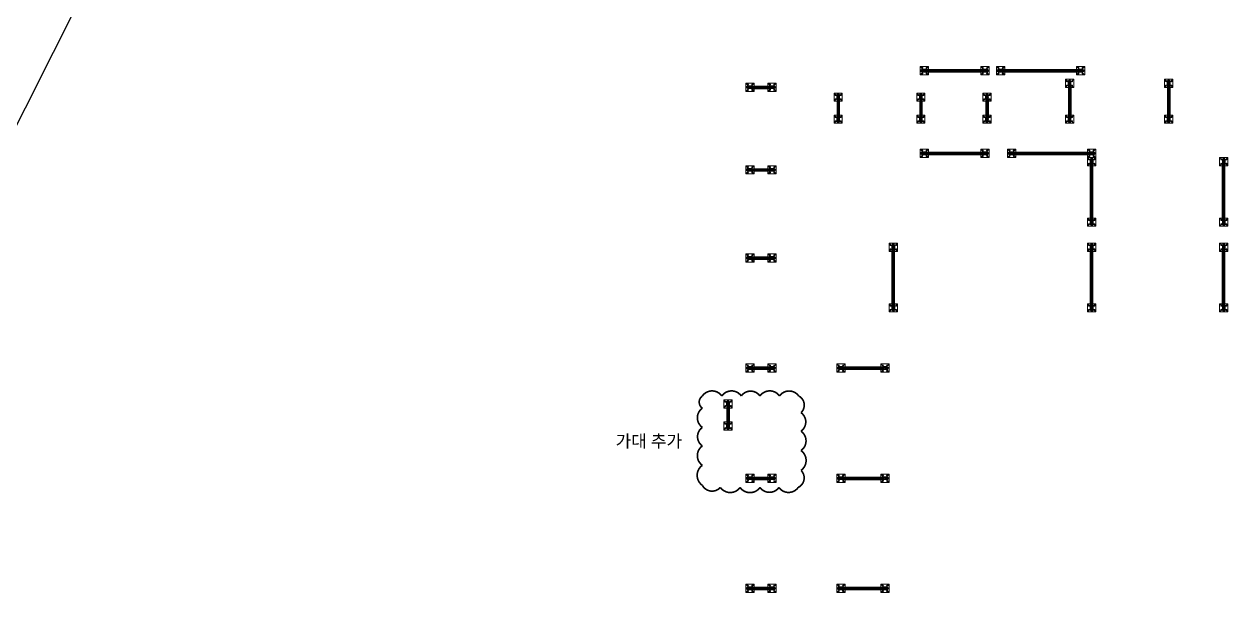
# Model space of a CAD drawing. Header units: millimetres. Extents: x 61566 to 504600, y -69328 to 118800.
# Drawn here: x 365121 to 386975, y 47401 to 58147 of the extents above; entities that cross this region are included whole.
import ezdxf
from ezdxf.enums import TextEntityAlignment as Align

# ---------------------------------------------------------------- set-up
doc = ezdxf.new("R2010")
doc.units = ezdxf.units.MM
doc.header["$LTSCALE"] = 200
doc.linetypes.add('CENTER2', pattern=[1.125, 0.75, -0.125, 0.125, -0.125])
doc.linetypes.add('phl_thick', pattern=[0])
doc.layers.get('DEFPOINTS').update_dxf_attribs({"color": 137})
doc.layers.add('@@P3_P4 환상망 SUPPORT', color=4, linetype='Continuous')
doc.styles.add('SUNJIN', font='malgun.ttf')

# ---------------------------------------------------------------- blocks, each defined once
blk = doc.blocks.new('A$Cd080613a')
at = {"layer": '@@P3_P4 환상망 SUPPORT', "color": 2, "linetype": 'phl_thick'}
for p, q in [((-20, 4.434), (-18.540497, 4.434)), ((-20, 1.034), (-20, 4.434)), ((-20, 1.034), (-18.540497, 1.034)), ((-18.540497, 4.434), (-11.18034, 4.434)), ((-18.540497, 1.034), (-18.540497, 4.434)), ((-18.540497, 1.034), (-11.18034, 1.034)), ((-13.5, 0), (-13.5, 1.034)), ((-13.5, 0), (-8, 0)), ((-11.18034, 4.434), (-10.999621, 4.526016)), ((-11.18034, 1.034), (-11.18034, 4.434)), ((-11.18034, 1.034), (-8.008727, 1.034)), ((-10.999621, 4.526016), (-10.817799, 4.607405)), ((-10.817799, 4.607405), (-10.635521, 4.678167)), ((-10.635521, 4.678167), (-10.453605, 4.738253)), ((-10.5, -10.466), (-10.5, 0)), ((-10.453605, 4.738253), (-10.273729, 4.787376)), ((-10.309559, 6.434007), (10.309559, 6.434007)), ((-10.273729, 4.787376), (-10.096742, 4.825514)), ((-10.096742, 4.825514), (-9.923378, 4.852767)), ((-9.923378, 4.852767), (-9.754732, 4.869109)), ((-9.754732, 4.869109), (-9.592018, 4.874416)), ((-9.43597, 4.869011), (-9.592018, 4.874416)), ((-9.45, 12.285517), (-8.5, 12.834)), ((-9.45, 12.285517), (-9.425949, 12.285517)), ((-9.45, 6.434), (-9.45, 12.285517)), ((-9.286802, 4.852541), (-9.43597, 4.869011)), ((-9.425949, 12.285517), (-9.225178, 12.382765)), ((-9.425949, 6.434), (-9.425949, 12.285517)), ((-9.14507, 4.825103), (-9.286802, 4.852541)), ((-9.225178, 12.382765), (-9.028632, 12.46982)), ((-9.011345, 4.786714), (-9.14507, 4.825103)), ((-9.028632, 12.46982), (-8.835734, 12.547031)), ((-8.886751, 4.737605), (-9.011345, 4.786714)), ((-8.771402, 4.677806), (-8.886751, 4.737605)), ((-8.835734, 12.547031), (-8.645934, 12.614685)), ((-8.66519, 4.60729), (-8.771402, 4.677806)), ((-8.568009, 4.52603), (-8.66519, 4.60729)), ((-8.645934, 12.614685), (-8.458704, 12.673015)), ((-8.479752, 4.434), (-8.568009, 4.52603)), ((-8.5, 12.834), (8.5, 12.834)), ((-8.383024, 4.342905), (-8.479752, 4.434)), ((-8.479752, 4.434), (8.479752, 4.434)), ((-8.458704, 12.673015), (-8.273532, 12.722205)), ((-8.298335, 4.244727), (-8.383024, 4.342905)), ((-8.225616, 4.140826), (-8.298335, 4.244727)), ((-8.273532, 12.722205), (-8.089918, 12.762387)), ((-8.164452, 4.032743), (-8.225616, 4.140826)), ((-8.114311, 3.921798), (-8.164452, 4.032743)), ((-8.073442, 3.805669), (-8.114311, 3.921798)), ((-8.089918, 12.762387), (-7.907369, 12.793645)), ((-8.041426, 3.683749), (-8.073442, 3.805669)), ((-8.018427, 3.556566), (-8.041426, 3.683749)), ((-8.004602, 3.42465), (-8.018427, 3.556566)), ((-8.006255, 0.977988), (-8.008727, 1.034)), ((-8.004136, 0.924002), (-8.006255, 0.977988)), ((-8.000031, 3.288557), (-8.004602, 3.42465)), ((-8.002394, 0.872075), (-8.004136, 0.924002)), ((-8.001102, 0.822352), (-8.002394, 0.872075)), ((-8.000288, 0.774408), (-8.001102, 0.822352)), ((-8, 0.727727), (-8.000288, 0.774408)), ((-8, -0.157176), (-8, 3.288561)), ((-7.997347, 2.169936), (-8, 2.238707)), ((-7.989459, 2.102767), (-7.997347, 2.169936)), ((-7.976272, 2.037446), (-7.989459, 2.102767)), ((-7.957771, 1.974207), (-7.976272, 2.037446)), ((-7.934047, 1.913249), (-7.957771, 1.974207)), ((-7.905217, 1.854768), (-7.934047, 1.913249)), ((-7.907369, 12.793645), (-7.725397, 12.816016)), ((-7.871396, 1.798956), (-7.905217, 1.854768)), ((-7.832213, 1.745381), (-7.871396, 1.798956)), ((-7.78686, 1.693336), (-7.832213, 1.745381)), ((-7.735268, 1.643293), (-7.78686, 1.693336)), ((-7.677382, 1.595741), (-7.735268, 1.643293)), ((-7.725397, 12.816016), (-7.543511, 12.829488)), ((-7.613221, 1.551128), (-7.677382, 1.595741)), ((-7.54299, 1.509804), (-7.613221, 1.551128)), ((-7.543511, 12.829488), (-7.361216, 12.834)), ((-7.466933, 1.472099), (-7.54299, 1.509804)), ((-7.385253, 1.438355), (-7.466933, 1.472099)), ((-7.298238, 1.408783), (-7.385253, 1.438355)), ((-7.17892, 12.829488), (-7.361216, 12.834)), ((-7.206336, 1.383563), (-7.298238, 1.408783)), ((-7.110023, 1.362871), (-7.206336, 1.383563)), ((-6.997035, 12.816016), (-7.17892, 12.829488)), ((-7.009788, 1.34687), (-7.110023, 1.362871)), ((-6.90625, 1.335597), (-7.009788, 1.34687)), ((-6.815063, 12.793645), (-6.997035, 12.816016)), ((-6.800099, 1.329011), (-6.90625, 1.335597)), ((-6.632514, 12.762387), (-6.815063, 12.793645)), ((-6.691977, 1.327135), (-6.800099, 1.329011)), ((-6.691977, 1.327135), (-6.581325, 1.329907)), ((-6.4489, 12.722205), (-6.632514, 12.762387)), ((-6.581325, 1.329907), (-6.467915, 1.337363)), ((-6.467915, 1.337363), (-6.352408, 1.349526)), ((-6.263728, 12.673015), (-6.4489, 12.722205)), ((-6.352408, 1.349526), (-6.235472, 1.366419)), ((-6.076497, 12.614685), (-6.263728, 12.673015)), ((-6.235472, 1.366419), (-6.117777, 1.387979)), ((-6.117777, 1.387979), (-6, 1.414014)), ((-5.886698, 12.547031), (-6.076497, 12.614685)), ((-6, 1.414014), (-5.30323, 1.57262)), ((-6, -1.216), (-6, 1.414014)), ((-5.6938, 12.46982), (-5.886698, 12.547031)), ((-5.497254, 12.382765), (-5.6938, 12.46982)), ((-5.296482, 12.285517), (-5.497254, 12.382765)), ((-5.30323, 1.57262), (-4.617331, 1.711087)), ((-5.296482, 12.285517), (-4.129467, 12.285517)), ((-5.296482, 6.434), (-5.296482, 12.285517)), ((-4.617331, 1.711087), (-3.940787, 1.829986)), ((-4.129467, 12.285517), (-3.727924, 12.382765)), ((-4.129467, 6.434), (-4.129467, 12.285517)), ((-3.940787, 1.829986), (-3.272149, 1.929801)), ((-3.727924, 12.382765), (-3.334832, 12.46982)), ((-3.334832, 12.46982), (-2.949037, 12.547031)), ((-3.272149, 1.929801), (-2.610019, 2.010935)), ((-2.949037, 12.547031), (-2.569437, 12.614685)), ((-2.610019, 2.010935), (-1.953047, 2.07371)), ((-2.569437, 12.614685), (-2.194977, 12.673015)), ((-2.194977, 12.673015), (-1.824632, 12.722205)), ((-1.953047, 2.07371), (-1.299912, 2.118373)), ((-1.824632, 12.722205), (-1.457404, 12.762387)), ((-1.457404, 12.762387), (-1.092307, 12.793645)), ((-1.299912, 2.118373), (-0.649322, 2.145102)), ((-1.092307, 12.793645), (-0.728363, 12.816016)), ((-0.728363, 12.816016), (-0.364591, 12.829488)), ((-0.649322, 2.145102), (0, 2.154)), ((-0.364591, 12.829488), (0, 12.834)), ((0.364591, 12.829488), (0, 12.834)), ((0.649322, 2.145102), (0, 2.154)), ((0.728363, 12.816016), (0.364591, 12.829488)), ((1.299912, 2.118373), (0.649322, 2.145102)), ((1.092307, 12.793645), (0.728363, 12.816016)), ((1.457404, 12.762387), (1.092307, 12.793645)), ((1.953047, 2.07371), (1.299912, 2.118373)), ((1.824632, 12.722205), (1.457404, 12.762387)), ((2.194977, 12.673015), (1.824632, 12.722205)), ((2.610019, 2.010935), (1.953047, 2.07371)), ((2.569437, 12.614685), (2.194977, 12.673015)), ((2.949037, 12.547031), (2.569437, 12.614685)), ((3.272149, 1.929801), (2.610019, 2.010935)), ((3.334832, 12.46982), (2.949037, 12.547031)), ((3.940787, 1.829986), (3.272149, 1.929801)), ((3.727924, 12.382765), (3.334832, 12.46982)), ((4.129467, 12.285517), (3.727924, 12.382765)), ((4.617331, 1.711087), (3.940787, 1.829986)), ((4.129467, 12.285517), (5.296482, 12.285517)), ((4.129467, 6.434), (4.129467, 12.285517)), ((5.30323, 1.57262), (4.617331, 1.711087)), ((5.296482, 12.285517), (5.517089, 12.391922)), ((5.296482, 6.434), (5.296482, 12.285517)), ((6, 1.414014), (5.30323, 1.57262)), ((5.517089, 12.391922), (5.732653, 12.48604)), ((5.732653, 12.48604), (5.943938, 12.568319)), ((5.943938, 12.568319), (6.151669, 12.639125)), ((6.117777, 1.387979), (6, 1.414014)), ((6, -1.216), (6, 1.414014)), ((6.235472, 1.366419), (6.117777, 1.387979)), ((6.151669, 12.639125), (6.356539, 12.698744)), ((6.352408, 1.349526), (6.235472, 1.366419)), ((6.467915, 1.337363), (6.352408, 1.349526)), ((6.356539, 12.698744), (6.559224, 12.747389)), ((6.581325, 1.329907), (6.467915, 1.337363)), ((6.559224, 12.747389), (6.760381, 12.785202)), ((6.691977, 1.327135), (6.581325, 1.329907)), ((6.691977, 1.327135), (6.800099, 1.329011)), ((6.760381, 12.785202), (6.960663, 12.812253)), ((6.800099, 1.329011), (6.90625, 1.335597)), ((6.90625, 1.335597), (7.009788, 1.34687)), ((6.960663, 12.812253), (7.160721, 12.828542)), ((7.009788, 1.34687), (7.110023, 1.362871)), ((7.110023, 1.362871), (7.206336, 1.383563)), ((7.160721, 12.828542), (7.361216, 12.834)), ((7.206336, 1.383563), (7.298238, 1.408783)), ((7.298238, 1.408783), (7.385253, 1.438355)), ((7.583949, 12.827266), (7.361216, 12.834)), ((7.385253, 1.438355), (7.466933, 1.472099)), ((7.466933, 1.472099), (7.54299, 1.509804)), ((7.54299, 1.509804), (7.613221, 1.551128)), ((7.806234, 12.80717), (7.583949, 12.827266)), ((7.613221, 1.551128), (7.677382, 1.595741)), ((7.677382, 1.595741), (7.735268, 1.643293)), ((7.735268, 1.643293), (7.78686, 1.693336)), ((7.78686, 1.693336), (7.832213, 1.745381)), ((8.028974, 12.773795), (7.806234, 12.80717)), ((7.832213, 1.745381), (7.871395, 1.798957)), ((7.871395, 1.798957), (7.905217, 1.854768)), ((7.905217, 1.854768), (7.934047, 1.913249)), ((7.934047, 1.913249), (7.957771, 1.974207)), ((7.957771, 1.974207), (7.976272, 2.037446)), ((7.976272, 2.037446), (7.989459, 2.102767)), ((7.989459, 2.102767), (7.997347, 2.169936)), ((7.997347, 2.169936), (8, 2.238707)), ((8, 3.288561), (8.004602, 3.42465)), ((8, -0.157176), (8, 3.288561)), ((8, 0.727727), (8.000288, 0.774408)), ((8, 0), (13.5, 0)), ((8.000288, 0.774408), (8.001102, 0.822352)), ((8.001102, 0.822352), (8.002394, 0.872075)), ((8.002394, 0.872075), (8.004128, 0.923982)), ((8.004128, 0.923982), (8.006255, 0.977988)), ((8.004602, 3.42465), (8.018427, 3.556566)), ((8.006255, 0.977988), (8.008727, 1.034)), ((8.008727, 1.034), (20, 1.034)), ((8.018427, 3.556566), (8.041426, 3.683749)), ((8.253062, 12.727113), (8.028974, 12.773795)), ((8.041426, 3.683749), (8.073442, 3.805669)), ((8.073442, 3.805669), (8.114311, 3.921798)), ((8.114311, 3.921798), (8.164452, 4.032743)), ((8.164452, 4.032743), (8.225616, 4.140826)), ((8.225616, 4.140826), (8.298335, 4.244727)), ((8.479397, 12.666988), (8.253062, 12.727113)), ((8.298335, 4.244727), (8.383024, 4.342905)), ((8.383024, 4.342905), (8.4798, 4.433966)), ((8.70889, 12.593179), (8.479397, 12.666988)), ((8.479752, 4.434), (8.567993, 4.526015)), ((9.45, 12.285517), (8.5, 12.834)), ((8.567993, 4.526015), (8.665364, 4.607404)), ((8.665364, 4.607404), (8.772082, 4.678167)), ((8.942483, 12.505333), (8.70889, 12.593179)), ((8.772082, 4.678167), (8.888251, 4.738253)), ((8.888251, 4.738253), (9.013275, 4.787375)), ((9.181157, 12.402978), (8.942483, 12.505333)), ((9.013275, 4.787375), (9.146859, 4.825513)), ((9.146859, 4.825513), (9.288848, 4.852767)), ((9.425949, 12.285517), (9.181157, 12.402978)), ((9.288848, 4.852767), (9.438622, 4.869109)), ((9.425949, 12.285517), (9.45, 12.285517)), ((9.425949, 6.434), (9.425949, 12.285517)), ((9.438622, 4.869109), (9.595039, 4.874416)), ((9.45, 6.434), (9.45, 12.285517)), ((9.757758, 4.869011), (9.595039, 4.874416)), ((9.925931, 4.852541), (9.757758, 4.869011)), ((10.099052, 4.825103), (9.925931, 4.852541)), ((10.276366, 4.786714), (10.099052, 4.825103)), ((10.45592, 4.737606), (10.276366, 4.786714)), ((10.63676, 4.677807), (10.45592, 4.737606)), ((10.5, -10.466), (10.5, 0)), ((10.81822, 4.607291), (10.63676, 4.677807)), ((10.999636, 4.526031), (10.81822, 4.607291)), ((11.18034, 4.434), (10.999636, 4.526031)), ((11.18034, 4.434), (18.540497, 4.434)), ((11.18034, 1.034), (11.18034, 4.434)), ((13.5, 0), (13.5, 1.034)), ((18.540497, 4.434), (20, 4.434)), ((18.540497, 1.034), (18.540497, 4.434)), ((20, 1.034), (20, 4.434)), ((-17.5, -10.466), (-6.800735, -10.466)), ((-17.5, -18.466001), (-17.5, -10.466)), ((-17.5, -18.466001), (17.5, -18.466001)), ((-6.800735, -16.249999), (-6.800735, -10.466)), ((-6.800735, -16.249999), (6.800735, -16.249999)), ((-6, -1.216), (6, -1.216)), ((-5, -20.63), (-5, -18.466001)), ((-4.064, -21.565999), (-5, -20.63)), ((-5, -20.63), (5, -20.63)), ((-4.064, -21.565999), (4.064, -21.565999)), ((4.064, -21.565999), (5, -20.63)), ((5, -20.63), (5, -18.466001)), ((6.800735, -10.466), (17.5, -10.466)), ((6.800735, -16.249999), (6.800735, -10.466)), ((14.5, -18.466001), (14.5, -10.466)), ((17.5, -18.466001), (17.5, -10.466))]:
    blk.add_line(p, q, dxfattribs=at)
for centre, start, end in [((-10.309559, -0.066037), 90.0000006357, 136.1868593859), ((10.309559, -0.066037), 43.8131406141, 89.9999993643)]:
    blk.add_arc(centre, 6.500044, start, end, dxfattribs=at)
for centre, start_param, end_param in [((-6, -0.157176), 3.1415926536, 4.7123889763), ((6, -0.157176), 4.7123889844, 6.2831853072)]:
    blk.add_ellipse(centre, major_axis=(2, 0), ratio=0.529412, start_param=start_param, end_param=end_param, dxfattribs=at)
blk = doc.blocks.new('A$Cbd301f87')
at = {"layer": '@@P3_P4 환상망 SUPPORT', "color": 5, "linetype": 'Continuous', "lineweight": 0, "extrusion": (2.22045e-16, 1, -2.22045e-16)}
for p, q in [((-75, 129), (75, 129)), ((-75, -21), (-75, 129)), ((-56.5, 97.5), (-56.5, 90.5)), ((-56.5, 17.5), (-56.5, 10.5)), ((-43.5, 90.5), (-43.5, 97.5)), ((-43.5, 10.5), (-43.5, 17.5)), ((-25, 55), (-25, 92)), ((-21, 55), (-25, 55)), ((-25, 16), (-25, 53)), ((-25, 53), (-21, 53)), ((-21, 92), (-21, 55)), ((-21, 53), (-21, 16)), ((-17, 100), (17, 100)), ((17, 96), (-17, 96)), ((-17, 12), (17, 12)), ((17, 8), (-17, 8)), ((21, 55), (21, 92)), ((25, 55), (21, 55)), ((21, 16), (21, 53)), ((21, 53), (25, 53)), ((25, 92), (25, 55)), ((25, 53), (25, 16)), ((43.5, 97.5), (43.5, 90.5)), ((43.5, 17.5), (43.5, 10.5)), ((56.5, 90.5), (56.5, 97.5)), ((56.5, 10.5), (56.5, 17.5)), ((75, 129), (75, -21)), ((75, -21), (-75, -21))]:
    blk.add_line(p, q, dxfattribs=at)
at = {"layer": '@@P3_P4 환상망 SUPPORT', "color": 10, "linetype": 'CENTER2', "lineweight": 0, "extrusion": (2.22045e-16, 1, -2.22045e-16)}
for p, q in [((-75, 129), (75, -21)), ((75, 129), (-75, -21))]:
    blk.add_line(p, q, dxfattribs=at)
at = {"layer": '@@P3_P4 환상망 SUPPORT', "color": 5, "linetype": 'Continuous', "lineweight": 0, "extrusion": (-4.93038e-32, -2.22045e-16, -1)}
blk.add_circle((15, 18), 4, dxfattribs=at)
at = {"layer": '@@P3_P4 환상망 SUPPORT', "color": 5, "linetype": 'Continuous', "lineweight": 0}
blk.add_circle((15, 90), 4, dxfattribs=at)
for centre, radius, start, end in [((-50, 97.5), 6.5, 0, 180), ((-50, 90.5), 6.5, 180, 0), ((-50, 17.5), 6.5, 0, 180), ((-50, 10.5), 6.5, 180, 0), ((-17, 92), 4, 90, 180), ((-17, 16), 4, 180, 270), ((17, 92), 4, 0, 90), ((17, 16), 4, 270, 0), ((50, 97.5), 6.5, 0, 180), ((50, 90.5), 6.5, 180, 0), ((50, 17.5), 6.5, 0, 180), ((50, 10.5), 6.5, 180, 0)]:
    blk.add_arc(centre, radius, start, end, dxfattribs=at)
at = {"layer": '@@P3_P4 환상망 SUPPORT', "color": 5, "linetype": 'Continuous', "lineweight": 0, "extrusion": (-4.93038e-32, -2.22045e-16, -1)}
for centre, start, end in [((17, 92), 0, 90), ((17, 16), 270, 0), ((-17, 92), 90, 180), ((-17, 16), 180, 270)]:
    blk.add_arc(centre, 8, start, end, dxfattribs=at)
at = {"layer": '@@P3_P4 환상망 SUPPORT', "color": 2, "linetype": 'Continuous', "xscale": -1}
blk.add_blockref('A$Cd080613a', (0, 100), dxfattribs=at)
at = {"layer": '@@P3_P4 환상망 SUPPORT', "color": 2, "linetype": 'Continuous', "rotation": 180}
blk.add_blockref('A$Cd080613a', (0, 8), dxfattribs=at)
blk = doc.blocks.new('A$C5ad7675c')
at = {"layer": '@@P3_P4 환상망 SUPPORT', "linetype": 'phl_thick'}
for p, q in [((-20.5, 31.329156), (-20.5, 36.1)), ((-20.5, 4.099998), (-20.5, 29.670844)), ((-18, 4.099998), (-18, 36.1)), ((-16.4, 2.5), (16.4, 2.5)), ((-15.6, 41), (-15.1, 41)), ((-15.6, 38.5), (-15.1, 38.5)), ((-13.5, 33.5), (-13.5, 36.9)), ((-13.5, 33.5), (-11, 33.5)), ((-11, 33.5), (-11, 36.9)), ((11, 33.5), (11, 36.9)), ((11, 33.5), (13.5, 33.5)), ((13.5, 33.5), (13.5, 36.9)), ((15.1, 41), (15.6, 41)), ((15.1, 38.5), (15.6, 38.5)), ((18, 4.099998), (18, 36.1)), ((20.5, 31.329156), (20.5, 36.1)), ((20.5, 4.099998), (20.5, 29.670844)), ((-20.5, -29.670845), (-20.5, -4.099998)), ((-20.5, -36.099998), (-20.5, -31.329155)), ((-18, -36.099998), (-18, -4.099998)), ((-16.4, -2.5), (16.4, -2.5)), ((-15.6, -38.5), (-15.1, -38.5)), ((-15.6, -41), (-15.1, -41)), ((-13.5, -33.5), (-11, -33.5)), ((-13.5, -36.900002), (-13.5, -33.5)), ((-11, -36.900002), (-11, -33.5)), ((11, -33.5), (13.5, -33.5)), ((11, -36.900002), (11, -33.5)), ((13.5, -36.900002), (13.5, -33.5)), ((15.1, -38.5), (15.6, -38.5)), ((15.1, -41), (15.6, -41)), ((18, -36.099998), (18, -4.099998)), ((20.5, -29.670845), (20.5, -4.099998)), ((20.5, -36.099998), (20.5, -31.329155))]:
    blk.add_line(p, q, dxfattribs=at)
for centre, radius, start, end in [((-19.25, 31.329156), 1.250001, 180, 213.5573073642), ((-15.6, 36.1), 4.9, 89.9999999125, 180), ((-19.25, 29.670844), 1.25, 146.4426896568, 180), ((-16.4, 4.1), 4.1, 180, 270.0000051939), ((-16.4, -4.1), 4.1, 89.9999948061, 180), ((-20.5, 30.5), 0.25, 326.4426865497, 33.5573134503), ((-15.6, 36.1), 2.4, 90.0000095032, 180), ((-16.4, 4.1), 1.6, 180, 270.0000136712), ((-15.1, 36.9), 4.1, 0, 89.9999998633), ((-15.1, 36.9), 1.6, 0, 90.0000136712), ((15.1, 36.9), 4.1, 90.0000001372, 180), ((15.1, 36.9), 1.6, 89.9999863288, 180), ((15.6, 36.1), 4.9, 0, 90.0000000871), ((15.6, 36.1), 2.4, 0, 89.9999904968), ((16.4, 4.1), 1.6, 269.9999863288, 0), ((16.4, 4.1), 4.1, 269.9999948061, 0), ((16.4, -4.1), 4.1, 0, 90.0000051939), ((20.5, 30.5), 0.25, 146.4426865497, 213.5573134503), ((19.25, 31.329156), 1.25, 326.4426896568, 0), ((19.25, 29.670844), 1.250001, 0, 33.5573073642), ((-19.25, -29.670844), 1.250001, 180.0000580064, 213.5573802197), ((-19.25, -31.329156), 1.25, 146.4426168014, 180), ((-15.6, -36.1), 4.9, 180, 269.9999956273), ((-20.5, -30.5), 0.25, 326.443050827, 33.556949173), ((-16.4, -4.1), 1.6, 89.9999863288, 180), ((-15.6, -36.1), 2.4, 180, 269.9999904968), ((-15.1, -36.9), 1.6, 269.9999863288, 0), ((-15.1, -36.9), 4.1, 269.9999948061, 0), ((15.1, -36.9), 4.1, 180, 270.0000051939), ((15.1, -36.9), 1.6, 180, 270.0000136712), ((15.6, -36.1), 2.4, 270.0000095032, 0), ((15.6, -36.1), 4.9, 270.0000043727, 0), ((16.4, -4.1), 1.6, 0, 90.0000136712), ((20.5, -30.5), 0.25, 146.443050827, 213.556949173), ((19.25, -29.670844), 1.25, 326.4426168014, 0), ((19.25, -31.329156), 1.250001, 0.0000580064, 33.5573802197)]:
    blk.add_arc(centre, radius, start, end, dxfattribs=at)
blk = doc.blocks.new('*U3920')
at = {"layer": '@@P3_P4 환상망 SUPPORT', "linetype": 'phl_thick'}
for p, q in [((-20.5, 0), (-20.5, 716)), ((-15.6, 0), (-15.6, 716)), ((-15.1, 0), (-15.1, 716)), ((-11, 0), (-11, 716)), ((-7, 667), (-7, 683)), ((7, 667), (7, 683)), ((11, 0), (11, 716)), ((15.1, 0), (15.1, 716)), ((15.6, 0), (15.6, 716)), ((20.5, 0), (20.5, 716)), ((-7, 617), (-7, 633)), ((-7, 567), (-7, 583)), ((-7, 517), (-7, 533)), ((-7, 467), (-7, 483)), ((7, 617), (7, 633)), ((7, 567), (7, 583)), ((7, 517), (7, 533)), ((7, 467), (7, 483)), ((-7, 417), (-7, 433)), ((-7, 367), (-7, 383)), ((-7, 317), (-7, 333)), ((-7, 267), (-7, 283)), ((-7, 217), (-7, 233)), ((7, 417), (7, 433)), ((7, 367), (7, 383)), ((7, 317), (7, 333)), ((7, 267), (7, 283)), ((7, 217), (7, 233)), ((-7, 167), (-7, 183)), ((-7, 117), (-7, 133)), ((-7, 67), (-7, 83)), ((-7, 17), (-7, 33)), ((7, 167), (7, 183)), ((7, 117), (7, 133)), ((7, 67), (7, 83)), ((7, 17), (7, 33))]:
    blk.add_line(p, q, dxfattribs=at)
at = {"layer": '@@P3_P4 환상망 SUPPORT', "linetype": 'Continuous'}
for p, q in [((-20.5, 716), (20.5, 716)), ((-20.5, 0), (20.5, 0))]:
    blk.add_line(p, q, dxfattribs=at)
at = {"layer": '@@P3_P4 환상망 SUPPORT', "linetype": 'phl_thick'}
for centre, start, end in [((0, 683.000037), 0.0003062585, 180.0003062585), ((0, 666.999963), 180.0003062585, 0.0003062585), ((0, 633.000037), 0.0003062585, 180.0003062585), ((0, 616.999963), 180.0003062585, 0.0003062585), ((0, 583.000037), 0.0003062585, 180.0003062585), ((0, 566.999963), 180.0003062585, 0.0003062585), ((0, 533.000037), 0.0003062585, 180.0003062585), ((0, 516.999963), 180.0003062585, 0.0003062585), ((0, 483.000037), 0.0003062585, 180.0003062585), ((0, 466.999963), 180.0003062585, 0.0003062585), ((0, 433.000037), 0.0003062585, 180.0003062585), ((0, 416.999963), 180.0003062585, 0.0003062585), ((0, 383.000037), 0.0003062585, 180.0003062585), ((0, 366.999963), 180.0003062585, 0.0003062585), ((0, 333.000037), 0.0003062585, 180.0003062585), ((0, 316.999963), 180.0003062585, 0.0003062585), ((0, 283.000037), 0.0003062585, 180.0003062585), ((0, 266.999963), 180.0003062585, 0.0003062585), ((0, 233.000037), 0.0003062585, 180.0003062585), ((0, 216.999963), 180.0003062585, 0.0003062585), ((0, 183.000037), 0.0003062585, 180.0003062585), ((0, 166.999963), 180.0003062585, 0.0003062585), ((0, 133.000037), 0.0003062585, 180.0003062585), ((0, 116.999963), 180.0003062585, 0.0003062585), ((0, 83.000037), 0.0003062585, 180.0003062585), ((0, 66.999963), 180.0003062585, 0.0003062585), ((0, 33.000037), 0.0003062585, 180.0003062585), ((0, 16.999963), 180.0003062585, 0.0003062585)]:
    blk.add_arc(centre, 7, start, end, dxfattribs=at)
blk = doc.blocks.new('*U3921')
at = {"layer": '@@P3_P4 환상망 SUPPORT', "linetype": 'phl_thick'}
for p, q in [((-20.5, 0), (-20.5, 316)), ((-15.6, 0), (-15.6, 316)), ((-15.1, 0), (-15.1, 316)), ((-11, 0), (-11, 316)), ((-7, 267), (-7, 283)), ((-7, 217), (-7, 233)), ((7, 267), (7, 283)), ((7, 217), (7, 233)), ((11, 0), (11, 316)), ((15.1, 0), (15.1, 316)), ((15.6, 0), (15.6, 316)), ((20.5, 0), (20.5, 316)), ((-7, 167), (-7, 183)), ((-7, 117), (-7, 133)), ((-7, 67), (-7, 83)), ((-7, 17), (-7, 33)), ((7, 167), (7, 183)), ((7, 117), (7, 133)), ((7, 67), (7, 83)), ((7, 17), (7, 33))]:
    blk.add_line(p, q, dxfattribs=at)
at = {"layer": '@@P3_P4 환상망 SUPPORT', "linetype": 'Continuous'}
for p, q in [((-20.5, 316), (20.5, 316)), ((-20.5, 0), (20.5, 0))]:
    blk.add_line(p, q, dxfattribs=at)
at = {"layer": '@@P3_P4 환상망 SUPPORT', "linetype": 'phl_thick'}
for centre, start, end in [((0, 283.000037), 0.0003062585, 180.0003062585), ((0, 266.999963), 180.0003062585, 0.0003062585), ((0, 233.000037), 0.0003062585, 180.0003062585), ((0, 216.999963), 180.0003062585, 0.0003062585), ((0, 183.000037), 0.0003062585, 180.0003062585), ((0, 166.999963), 180.0003062585, 0.0003062585), ((0, 133.000037), 0.0003062585, 180.0003062585), ((0, 116.999963), 180.0003062585, 0.0003062585), ((0, 83.000037), 0.0003062585, 180.0003062585), ((0, 66.999963), 180.0003062585, 0.0003062585), ((0, 33.000037), 0.0003062585, 180.0003062585), ((0, 16.999963), 180.0003062585, 0.0003062585)]:
    blk.add_arc(centre, 7, start, end, dxfattribs=at)
blk = doc.blocks.new('*U3922')
at = {"layer": '@@P3_P4 환상망 SUPPORT', "linetype": 'phl_thick'}
for p, q in [((-20.5, 0), (-20.5, 1016)), ((-15.6, 0), (-15.6, 1016)), ((-15.1, 0), (-15.1, 1016)), ((-11, 0), (-11, 1016)), ((-7, 967), (-7, 983)), ((-7, 917), (-7, 933)), ((-7, 867), (-7, 883)), ((7, 967), (7, 983)), ((7, 917), (7, 933)), ((7, 867), (7, 883)), ((11, 0), (11, 1016)), ((15.1, 0), (15.1, 1016)), ((15.6, 0), (15.6, 1016)), ((20.5, 0), (20.5, 1016)), ((-7, 817), (-7, 833)), ((-7, 767), (-7, 783)), ((-7, 717), (-7, 733)), ((-7, 667), (-7, 683)), ((7, 817), (7, 833)), ((7, 767), (7, 783)), ((7, 717), (7, 733)), ((7, 667), (7, 683)), ((-7, 617), (-7, 633)), ((-7, 567), (-7, 583)), ((-7, 517), (-7, 533)), ((-7, 467), (-7, 483)), ((7, 617), (7, 633)), ((7, 567), (7, 583)), ((7, 517), (7, 533)), ((7, 467), (7, 483)), ((-7, 417), (-7, 433)), ((-7, 367), (-7, 383)), ((-7, 317), (-7, 333)), ((-7, 267), (-7, 283)), ((-7, 217), (-7, 233)), ((7, 417), (7, 433)), ((7, 367), (7, 383)), ((7, 317), (7, 333)), ((7, 267), (7, 283)), ((7, 217), (7, 233)), ((-7, 167), (-7, 183)), ((-7, 117), (-7, 133)), ((-7, 67), (-7, 83)), ((-7, 17), (-7, 33)), ((7, 167), (7, 183)), ((7, 117), (7, 133)), ((7, 67), (7, 83)), ((7, 17), (7, 33))]:
    blk.add_line(p, q, dxfattribs=at)
at = {"layer": '@@P3_P4 환상망 SUPPORT', "linetype": 'Continuous'}
for p, q in [((-20.5, 1016), (20.5, 1016)), ((-20.5, 0), (20.5, 0))]:
    blk.add_line(p, q, dxfattribs=at)
at = {"layer": '@@P3_P4 환상망 SUPPORT', "linetype": 'phl_thick'}
for centre, start, end in [((0, 983.000037), 0.0003062585, 180.0003062585), ((0, 966.999963), 180.0003062585, 0.0003062585), ((0, 933.000037), 0.0003062585, 180.0003062585), ((0, 916.999963), 180.0003062585, 0.0003062585), ((0, 883.000037), 0.0003062585, 180.0003062585), ((0, 866.999963), 180.0003062585, 0.0003062585), ((0, 833.000037), 0.0003062585, 180.0003062585), ((0, 816.999963), 180.0003062585, 0.0003062585), ((0, 783.000037), 0.0003062585, 180.0003062585), ((0, 766.999963), 180.0003062585, 0.0003062585), ((0, 733.000037), 0.0003062585, 180.0003062585), ((0, 716.999963), 180.0003062585, 0.0003062585), ((0, 683.000037), 0.0003062585, 180.0003062585), ((0, 666.999963), 180.0003062585, 0.0003062585), ((0, 633.000037), 0.0003062585, 180.0003062585), ((0, 616.999963), 180.0003062585, 0.0003062585), ((0, 583.000037), 0.0003062585, 180.0003062585), ((0, 566.999963), 180.0003062585, 0.0003062585), ((0, 533.000037), 0.0003062585, 180.0003062585), ((0, 516.999963), 180.0003062585, 0.0003062585), ((0, 483.000037), 0.0003062585, 180.0003062585), ((0, 466.999963), 180.0003062585, 0.0003062585), ((0, 433.000037), 0.0003062585, 180.0003062585), ((0, 416.999963), 180.0003062585, 0.0003062585), ((0, 383.000037), 0.0003062585, 180.0003062585), ((0, 366.999963), 180.0003062585, 0.0003062585), ((0, 333.000037), 0.0003062585, 180.0003062585), ((0, 316.999963), 180.0003062585, 0.0003062585), ((0, 283.000037), 0.0003062585, 180.0003062585), ((0, 266.999963), 180.0003062585, 0.0003062585), ((0, 233.000037), 0.0003062585, 180.0003062585), ((0, 216.999963), 180.0003062585, 0.0003062585), ((0, 183.000037), 0.0003062585, 180.0003062585), ((0, 166.999963), 180.0003062585, 0.0003062585), ((0, 133.000037), 0.0003062585, 180.0003062585), ((0, 116.999963), 180.0003062585, 0.0003062585), ((0, 83.000037), 0.0003062585, 180.0003062585), ((0, 66.999963), 180.0003062585, 0.0003062585), ((0, 33.000037), 0.0003062585, 180.0003062585), ((0, 16.999963), 180.0003062585, 0.0003062585)]:
    blk.add_arc(centre, 7, start, end, dxfattribs=at)
blk = doc.blocks.new('*U3926')
at = {"layer": '@@P3_P4 환상망 SUPPORT', "linetype": 'phl_thick'}
for p, q in [((-20.5, 0), (-20.5, 1016)), ((-15.6, 0), (-15.6, 1016)), ((-15.1, 0), (-15.1, 1016)), ((-11, 0), (-11, 1016)), ((-7, 967), (-7, 983)), ((-7, 917), (-7, 933)), ((-7, 867), (-7, 883)), ((7, 967), (7, 983)), ((7, 917), (7, 933)), ((7, 867), (7, 883)), ((11, 0), (11, 1016)), ((15.1, 0), (15.1, 1016)), ((15.6, 0), (15.6, 1016)), ((20.5, 0), (20.5, 1016)), ((-7, 817), (-7, 833)), ((-7, 767), (-7, 783)), ((-7, 717), (-7, 733)), ((-7, 667), (-7, 683)), ((7, 817), (7, 833)), ((7, 767), (7, 783)), ((7, 717), (7, 733)), ((7, 667), (7, 683)), ((-7, 617), (-7, 633)), ((-7, 567), (-7, 583)), ((-7, 517), (-7, 533)), ((-7, 467), (-7, 483)), ((7, 617), (7, 633)), ((7, 567), (7, 583)), ((7, 517), (7, 533)), ((7, 467), (7, 483)), ((-7, 417), (-7, 433)), ((-7, 367), (-7, 383)), ((-7, 317), (-7, 333)), ((-7, 267), (-7, 283)), ((-7, 217), (-7, 233)), ((7, 417), (7, 433)), ((7, 367), (7, 383)), ((7, 317), (7, 333)), ((7, 267), (7, 283)), ((7, 217), (7, 233)), ((-7, 167), (-7, 183)), ((-7, 117), (-7, 133)), ((-7, 67), (-7, 83)), ((-7, 17), (-7, 33)), ((7, 167), (7, 183)), ((7, 117), (7, 133)), ((7, 67), (7, 83)), ((7, 17), (7, 33))]:
    blk.add_line(p, q, dxfattribs=at)
at = {"layer": '@@P3_P4 환상망 SUPPORT', "linetype": 'Continuous'}
for p, q in [((-20.5, 1016), (20.5, 1016)), ((-20.5, 0), (20.5, 0))]:
    blk.add_line(p, q, dxfattribs=at)
at = {"layer": '@@P3_P4 환상망 SUPPORT', "linetype": 'phl_thick'}
for centre, start, end in [((0, 983.000037), 0.0003062585, 180.0003062585), ((0, 966.999963), 180.0003062585, 0.0003062585), ((0, 933.000037), 0.0003062585, 180.0003062585), ((0, 916.999963), 180.0003062585, 0.0003062585), ((0, 883.000037), 0.0003062585, 180.0003062585), ((0, 866.999963), 180.0003062585, 0.0003062585), ((0, 833.000037), 0.0003062585, 180.0003062585), ((0, 816.999963), 180.0003062585, 0.0003062585), ((0, 783.000037), 0.0003062585, 180.0003062585), ((0, 766.999963), 180.0003062585, 0.0003062585), ((0, 733.000037), 0.0003062585, 180.0003062585), ((0, 716.999963), 180.0003062585, 0.0003062585), ((0, 683.000037), 0.0003062585, 180.0003062585), ((0, 666.999963), 180.0003062585, 0.0003062585), ((0, 633.000037), 0.0003062585, 180.0003062585), ((0, 616.999963), 180.0003062585, 0.0003062585), ((0, 583.000037), 0.0003062585, 180.0003062585), ((0, 566.999963), 180.0003062585, 0.0003062585), ((0, 533.000037), 0.0003062585, 180.0003062585), ((0, 516.999963), 180.0003062585, 0.0003062585), ((0, 483.000037), 0.0003062585, 180.0003062585), ((0, 466.999963), 180.0003062585, 0.0003062585), ((0, 433.000037), 0.0003062585, 180.0003062585), ((0, 416.999963), 180.0003062585, 0.0003062585), ((0, 383.000037), 0.0003062585, 180.0003062585), ((0, 366.999963), 180.0003062585, 0.0003062585), ((0, 333.000037), 0.0003062585, 180.0003062585), ((0, 316.999963), 180.0003062585, 0.0003062585), ((0, 283.000037), 0.0003062585, 180.0003062585), ((0, 266.999963), 180.0003062585, 0.0003062585), ((0, 233.000037), 0.0003062585, 180.0003062585), ((0, 216.999963), 180.0003062585, 0.0003062585), ((0, 183.000037), 0.0003062585, 180.0003062585), ((0, 166.999963), 180.0003062585, 0.0003062585), ((0, 133.000037), 0.0003062585, 180.0003062585), ((0, 116.999963), 180.0003062585, 0.0003062585), ((0, 83.000037), 0.0003062585, 180.0003062585), ((0, 66.999963), 180.0003062585, 0.0003062585), ((0, 33.000037), 0.0003062585, 180.0003062585), ((0, 16.999963), 180.0003062585, 0.0003062585)]:
    blk.add_arc(centre, 7, start, end, dxfattribs=at)
blk = doc.blocks.new('*U3927')
at = {"layer": '@@P3_P4 환상망 SUPPORT', "linetype": 'phl_thick'}
for p, q in [((-20.5, 0), (-20.5, 1366)), ((-15.6, 0), (-15.6, 1366)), ((-15.1, 0), (-15.1, 1366)), ((-11, 0), (-11, 1366)), ((-7, 1317), (-7, 1333)), ((7, 1317), (7, 1333)), ((11, 0), (11, 1366)), ((15.1, 0), (15.1, 1366)), ((15.6, 0), (15.6, 1366)), ((20.5, 0), (20.5, 1366)), ((-7, 1267), (-7, 1283)), ((-7, 1217), (-7, 1233)), ((-7, 1167), (-7, 1183)), ((-7, 1117), (-7, 1133)), ((7, 1267), (7, 1283)), ((7, 1217), (7, 1233)), ((7, 1167), (7, 1183)), ((7, 1117), (7, 1133)), ((-7, 1067), (-7, 1083)), ((-7, 1017), (-7, 1033)), ((-7, 967), (-7, 983)), ((-7, 917), (-7, 933)), ((-7, 867), (-7, 883)), ((7, 1067), (7, 1083)), ((7, 1017), (7, 1033)), ((7, 967), (7, 983)), ((7, 917), (7, 933)), ((7, 867), (7, 883)), ((-7, 817), (-7, 833)), ((-7, 767), (-7, 783)), ((-7, 717), (-7, 733)), ((-7, 667), (-7, 683)), ((7, 817), (7, 833)), ((7, 767), (7, 783)), ((7, 717), (7, 733)), ((7, 667), (7, 683)), ((-7, 617), (-7, 633)), ((-7, 567), (-7, 583)), ((-7, 517), (-7, 533)), ((-7, 467), (-7, 483)), ((7, 617), (7, 633)), ((7, 567), (7, 583)), ((7, 517), (7, 533)), ((7, 467), (7, 483)), ((-7, 417), (-7, 433)), ((-7, 367), (-7, 383)), ((-7, 317), (-7, 333)), ((-7, 267), (-7, 283)), ((-7, 217), (-7, 233)), ((7, 417), (7, 433)), ((7, 367), (7, 383)), ((7, 317), (7, 333)), ((7, 267), (7, 283)), ((7, 217), (7, 233)), ((-7, 167), (-7, 183)), ((-7, 117), (-7, 133)), ((-7, 67), (-7, 83)), ((-7, 17), (-7, 33)), ((7, 167), (7, 183)), ((7, 117), (7, 133)), ((7, 67), (7, 83)), ((7, 17), (7, 33))]:
    blk.add_line(p, q, dxfattribs=at)
at = {"layer": '@@P3_P4 환상망 SUPPORT', "linetype": 'Continuous'}
for p, q in [((-20.5, 1366), (20.5, 1366)), ((-20.5, 0), (20.5, 0))]:
    blk.add_line(p, q, dxfattribs=at)
at = {"layer": '@@P3_P4 환상망 SUPPORT', "linetype": 'phl_thick'}
for centre, start, end in [((0, 1333.000037), 0.0003062585, 180.0003062585), ((0, 1316.999963), 180.0003062585, 0.0003062585), ((0, 1283.000037), 0.0003062585, 180.0003062585), ((0, 1266.999963), 180.0003062585, 0.0003062585), ((0, 1233.000037), 0.0003062585, 180.0003062585), ((0, 1216.999963), 180.0003062585, 0.0003062585), ((0, 1183.000037), 0.0003062585, 180.0003062585), ((0, 1166.999963), 180.0003062585, 0.0003062585), ((0, 1133.000037), 0.0003062585, 180.0003062585), ((0, 1116.999963), 180.0003062585, 0.0003062585), ((0, 1083.000037), 0.0003062585, 180.0003062585), ((0, 1066.999963), 180.0003062585, 0.0003062585), ((0, 1033.000037), 0.0003062585, 180.0003062585), ((0, 1016.999963), 180.0003062585, 0.0003062585), ((0, 983.000037), 0.0003062585, 180.0003062585), ((0, 966.999963), 180.0003062585, 0.0003062585), ((0, 933.000037), 0.0003062585, 180.0003062585), ((0, 916.999963), 180.0003062585, 0.0003062585), ((0, 883.000037), 0.0003062585, 180.0003062585), ((0, 866.999963), 180.0003062585, 0.0003062585), ((0, 833.000037), 0.0003062585, 180.0003062585), ((0, 816.999963), 180.0003062585, 0.0003062585), ((0, 783.000037), 0.0003062585, 180.0003062585), ((0, 766.999963), 180.0003062585, 0.0003062585), ((0, 733.000037), 0.0003062585, 180.0003062585), ((0, 716.999963), 180.0003062585, 0.0003062585), ((0, 683.000037), 0.0003062585, 180.0003062585), ((0, 666.999963), 180.0003062585, 0.0003062585), ((0, 633.000037), 0.0003062585, 180.0003062585), ((0, 616.999963), 180.0003062585, 0.0003062585), ((0, 583.000037), 0.0003062585, 180.0003062585), ((0, 566.999963), 180.0003062585, 0.0003062585), ((0, 533.000037), 0.0003062585, 180.0003062585), ((0, 516.999963), 180.0003062585, 0.0003062585), ((0, 483.000037), 0.0003062585, 180.0003062585), ((0, 466.999963), 180.0003062585, 0.0003062585), ((0, 433.000037), 0.0003062585, 180.0003062585), ((0, 416.999963), 180.0003062585, 0.0003062585), ((0, 383.000037), 0.0003062585, 180.0003062585), ((0, 366.999963), 180.0003062585, 0.0003062585), ((0, 333.000037), 0.0003062585, 180.0003062585), ((0, 316.999963), 180.0003062585, 0.0003062585), ((0, 283.000037), 0.0003062585, 180.0003062585), ((0, 266.999963), 180.0003062585, 0.0003062585), ((0, 233.000037), 0.0003062585, 180.0003062585), ((0, 216.999963), 180.0003062585, 0.0003062585), ((0, 183.000037), 0.0003062585, 180.0003062585), ((0, 166.999963), 180.0003062585, 0.0003062585), ((0, 133.000037), 0.0003062585, 180.0003062585), ((0, 116.999963), 180.0003062585, 0.0003062585), ((0, 83.000037), 0.0003062585, 180.0003062585), ((0, 66.999963), 180.0003062585, 0.0003062585), ((0, 33.000037), 0.0003062585, 180.0003062585), ((0, 16.999963), 180.0003062585, 0.0003062585)]:
    blk.add_arc(centre, 7, start, end, dxfattribs=at)
blk = doc.blocks.new('*U3928')
at = {"layer": '@@P3_P4 환상망 SUPPORT', "linetype": 'phl_thick'}
for p, q in [((-20.5, 0), (-20.5, 566)), ((-15.6, 0), (-15.6, 566)), ((-15.1, 0), (-15.1, 566)), ((-11, 0), (-11, 566)), ((-7, 517), (-7, 533)), ((-7, 467), (-7, 483)), ((7, 517), (7, 533)), ((7, 467), (7, 483)), ((11, 0), (11, 566)), ((15.1, 0), (15.1, 566)), ((15.6, 0), (15.6, 566)), ((20.5, 0), (20.5, 566)), ((-7, 417), (-7, 433)), ((-7, 367), (-7, 383)), ((-7, 317), (-7, 333)), ((-7, 267), (-7, 283)), ((-7, 217), (-7, 233)), ((7, 417), (7, 433)), ((7, 367), (7, 383)), ((7, 317), (7, 333)), ((7, 267), (7, 283)), ((7, 217), (7, 233)), ((-7, 167), (-7, 183)), ((-7, 117), (-7, 133)), ((-7, 67), (-7, 83)), ((-7, 17), (-7, 33)), ((7, 167), (7, 183)), ((7, 117), (7, 133)), ((7, 67), (7, 83)), ((7, 17), (7, 33))]:
    blk.add_line(p, q, dxfattribs=at)
at = {"layer": '@@P3_P4 환상망 SUPPORT', "linetype": 'Continuous'}
for p, q in [((-20.5, 566), (20.5, 566)), ((-20.5, 0), (20.5, 0))]:
    blk.add_line(p, q, dxfattribs=at)
at = {"layer": '@@P3_P4 환상망 SUPPORT', "linetype": 'phl_thick'}
for centre, start, end in [((0, 533.000037), 0.0003062585, 180.0003062585), ((0, 516.999963), 180.0003062585, 0.0003062585), ((0, 483.000037), 0.0003062585, 180.0003062585), ((0, 466.999963), 180.0003062585, 0.0003062585), ((0, 433.000037), 0.0003062585, 180.0003062585), ((0, 416.999963), 180.0003062585, 0.0003062585), ((0, 383.000037), 0.0003062585, 180.0003062585), ((0, 366.999963), 180.0003062585, 0.0003062585), ((0, 333.000037), 0.0003062585, 180.0003062585), ((0, 316.999963), 180.0003062585, 0.0003062585), ((0, 283.000037), 0.0003062585, 180.0003062585), ((0, 266.999963), 180.0003062585, 0.0003062585), ((0, 233.000037), 0.0003062585, 180.0003062585), ((0, 216.999963), 180.0003062585, 0.0003062585), ((0, 183.000037), 0.0003062585, 180.0003062585), ((0, 166.999963), 180.0003062585, 0.0003062585), ((0, 133.000037), 0.0003062585, 180.0003062585), ((0, 116.999963), 180.0003062585, 0.0003062585), ((0, 83.000037), 0.0003062585, 180.0003062585), ((0, 66.999963), 180.0003062585, 0.0003062585), ((0, 33.000037), 0.0003062585, 180.0003062585), ((0, 16.999963), 180.0003062585, 0.0003062585)]:
    blk.add_arc(centre, 7, start, end, dxfattribs=at)

msp = doc.modelspace()

# ---------------------------------------------------------------- linework, layer by layer
at = {"layer": 'DEFPOINTS', "color": 1}
msp.add_line((377122, 80427.7), (306378.2, -60109.2), dxfattribs=at)
at = {"layer": 'DEFPOINTS', "color": 6, "const_width": 30}
msp.add_lwpolyline([(377787.6, 51394.2, -0.5206), (378140.8, 51394.2, -0.5206), (378479.6, 51394.2, -0.5206), (378834.7, 51394.2, -0.5206), (379182.8, 51394.2, -0.5206), (379224.5, 51091.1, -0.5206), (379224.5, 50755.9, -0.5206), (379224.5, 50402.7, -0.5206), (379224.5, 50043.7, -0.5206), (379174.4, 49734.2, -0.5206), (378824, 49734.2, -0.5206), (378480.8, 49734.2, -0.5206), (378118.7, 49734.2, -0.5206), (377761.6, 49734.2, -0.5206), (377434.5, 49771.8, -0.5206), (377434.5, 50135.5, -0.5206), (377434.5, 50486.5, -0.5206), (377434.5, 50824.5, -0.5206), (377434.5, 51173, -0.5206), (377434.5, 51394.2, -0.5206)], format="xyb", close=True, dxfattribs=at)

# ---------------------------------------------------------------- block references
at = {"layer": '@@P3_P4 환상망 SUPPORT', "linetype": 'Continuous', "xscale": -1}
for name, p, rotation in [('A$Cbd301f87', (381518.5, 57300), 89.99999999999972), ('A$C5ad7675c', (381464.5, 57300), 89.99999999999972), ('A$Cbd301f87', (382618.5, 57300), 89.99999999999966), ('A$C5ad7675c', (382564.5, 57300), 89.99999999999966), ('A$Cbd301f87', (382903.5, 57300), 89.99999999999972), ('A$C5ad7675c', (382849.5, 57300), 89.99999999999972), ('A$Cbd301f87', (384353.5, 57300), 89.99999999999964), ('A$C5ad7675c', (384299.5, 57300), 89.99999999999964), ('A$Cbd301f87', (378354, 57000), 89.99999999999977), ('A$Cbd301f87', (378754, 57000), 89.99999999999972), ('A$Cbd301f87', (384100, 57016), 359.9999999999998), ('A$C5ad7675c', (384100, 57070), 359.9999999999998), ('A$Cbd301f87', (385900, 57016), 359.9999999999998), ('A$C5ad7675c', (385900, 57070), 359.9999999999998), ('A$C5ad7675c', (378300, 57000), 89.99999999999977), ('A$C5ad7675c', (378700, 57000), 89.99999999999972), ('A$Cbd301f87', (379900, 56766), 359.9999999999998), ('A$C5ad7675c', (379900, 56820), 359.9999999999998), ('A$Cbd301f87', (381400.1, 56766), 359.9999999999998), ('A$C5ad7675c', (381400.1, 56820), 359.9999999999998), ('A$Cbd301f87', (382600, 56766), 359.9999999999998), ('A$C5ad7675c', (382600, 56820), 359.9999999999998), ('A$Cbd301f87', (379900, 56366), 359.9999999999998), ('A$C5ad7675c', (379900, 56420), 359.9999999999998), ('A$Cbd301f87', (381400.1, 56366), 359.9999999999998), ('A$C5ad7675c', (381400.1, 56420), 359.9999999999998), ('A$Cbd301f87', (382600, 56366), 359.9999999999998), ('A$C5ad7675c', (382600, 56420), 359.9999999999998), ('A$Cbd301f87', (384100, 56366), 359.9999999999998), ('A$C5ad7675c', (384100, 56420), 359.9999999999998), ('A$Cbd301f87', (385900, 56366), 359.9999999999998), ('A$C5ad7675c', (385900, 56420), 359.9999999999998), ('A$Cbd301f87', (381518.5, 55800), 89.99999999999973), ('A$C5ad7675c', (381464.5, 55800), 89.99999999999973), ('A$Cbd301f87', (382618.5, 55800), 89.99999999999967), ('A$C5ad7675c', (382564.5, 55800), 89.99999999999967), ('A$Cbd301f87', (383103.5, 55800), 89.99999999999974), ('A$C5ad7675c', (383049.5, 55800), 89.99999999999974), ('A$Cbd301f87', (384553.5, 55800), 89.99999999999967), ('A$C5ad7675c', (384499.5, 55800), 89.99999999999967), ('A$Cbd301f87', (378354, 55500), 89.99999999999977), ('A$C5ad7675c', (378300, 55500), 89.99999999999977), ('A$Cbd301f87', (378754, 55500), 89.99999999999972), ('A$C5ad7675c', (378700, 55500), 89.99999999999972), ('A$Cbd301f87', (384500, 55704), 179.9999999999999), ('A$C5ad7675c', (384500, 55650), 179.9999999999999), ('A$Cbd301f87', (386900, 55704), 179.9999999999999), ('A$C5ad7675c', (386900, 55650), 179.9999999999999), ('A$Cbd301f87', (384500, 54604), 179.9999999999999), ('A$C5ad7675c', (384500, 54550), 179.9999999999999), ('A$Cbd301f87', (386900, 54604), 179.9999999999999), ('A$C5ad7675c', (386900, 54550), 179.9999999999999), ('A$Cbd301f87', (380900, 54149), 179.9999999999999), ('A$C5ad7675c', (380900, 54095), 179.9999999999999), ('A$Cbd301f87', (384500, 54149), 179.9999999999999), ('A$C5ad7675c', (384500, 54095), 179.9999999999999), ('A$Cbd301f87', (386900, 54149), 179.9999999999999), ('A$C5ad7675c', (386900, 54095), 179.9999999999999), ('A$Cbd301f87', (378354, 53900), 89.99999999999977), ('A$C5ad7675c', (378300, 53900), 89.99999999999977), ('A$Cbd301f87', (378754, 53900), 89.99999999999972), ('A$C5ad7675c', (378700, 53900), 89.99999999999972), ('A$Cbd301f87', (380900, 53049), 179.9999999999999), ('A$C5ad7675c', (380900, 52995), 179.9999999999999), ('A$Cbd301f87', (384500, 53049), 179.9999999999999), ('A$C5ad7675c', (384500, 52995), 179.9999999999999), ('A$Cbd301f87', (386900, 53049), 179.9999999999999), ('A$C5ad7675c', (386900, 52995), 179.9999999999999), ('A$Cbd301f87', (378354, 51900), 89.99999999999977), ('A$C5ad7675c', (378300, 51900), 89.99999999999977), ('A$Cbd301f87', (378754, 51900), 89.99999999999972), ('A$C5ad7675c', (378700, 51900), 89.99999999999972), ('A$Cbd301f87', (380003.9, 51900), 89.99999999999979), ('A$C5ad7675c', (379949.9, 51900), 89.99999999999979), ('A$Cbd301f87', (380803.9, 51900), 89.99999999999974), ('A$C5ad7675c', (380749.9, 51900), 89.99999999999974), ('A$Cbd301f87', (377900, 51196), 359.9999999999997), ('A$C5ad7675c', (377900, 51250), 359.9999999999997), ('A$Cbd301f87', (377900, 50796), 359.9999999999997), ('A$C5ad7675c', (377900, 50850), 359.9999999999997), ('A$Cbd301f87', (378354, 49900), 89.99999999999977), ('A$C5ad7675c', (378300, 49900), 89.99999999999977), ('A$Cbd301f87', (378754, 49900), 89.99999999999972), ('A$C5ad7675c', (378700, 49900), 89.99999999999972), ('A$Cbd301f87', (380003.9, 49900), 89.99999999999979), ('A$C5ad7675c', (379949.9, 49900), 89.99999999999979), ('A$Cbd301f87', (380803.9, 49900), 89.99999999999974), ('A$C5ad7675c', (380749.9, 49900), 89.99999999999974), ('A$Cbd301f87', (378354, 47900), 89.99999999999977), ('A$C5ad7675c', (378300, 47900), 89.99999999999977), ('A$Cbd301f87', (378754, 47900), 89.99999999999972), ('A$C5ad7675c', (378700, 47900), 89.99999999999972), ('A$Cbd301f87', (380003.9, 47900), 89.99999999999979), ('A$C5ad7675c', (379949.9, 47900), 89.99999999999979), ('A$Cbd301f87', (380803.9, 47900), 89.99999999999974), ('A$C5ad7675c', (380749.9, 47900), 89.99999999999974)]:
    msp.add_blockref(name, p, dxfattribs=dict(at, rotation=rotation))
at = {"layer": '@@P3_P4 환상망 SUPPORT', "linetype": 'Continuous'}
for name, p, rotation in [('*U3926', (381506.5, 57300), 270), ('*U3927', (382891.5, 57300), 270), ('*U3921', (378342, 57000), 270), ('*U3928', (384100, 57028), 180), ('*U3928', (385900, 57028), 180), ('*U3921', (379900, 56778), 180), ('*U3921', (381400.1, 56778), 180), ('*U3921', (382600, 56778), 180), ('*U3926', (381506.5, 55800), 270), ('*U3927', (383091.5, 55800), 270), ('*U3921', (378342, 55500), 270), ('*U3921', (378342, 53900), 270), ('*U3921', (378342, 51900), 270), ('*U3920', (379991.9, 51900), 270), ('*U3921', (377900, 51208), 180), ('*U3921', (378342, 49900), 270), ('*U3920', (379991.9, 49900), 270), ('*U3921', (378342, 47900), 270), ('*U3920', (379991.9, 47900), 270)]:
    msp.add_blockref(name, p, dxfattribs=dict(at, rotation=rotation))
for p in [(384500, 54592), (386900, 54592), (380900, 53037), (384500, 53037), (386900, 53037)]:
    msp.add_blockref('*U3922', p, dxfattribs=at)

# ---------------------------------------------------------------- texts
at = {"layer": 'DEFPOINTS', "color": 6, "style": 'SUNJIN'}
msp.add_text('가대 추가', height=225, dxfattribs=at).set_placement((375859.6, 50576.5), align=Align.MIDDLE_LEFT)

doc.saveas('drawing.dxf')
